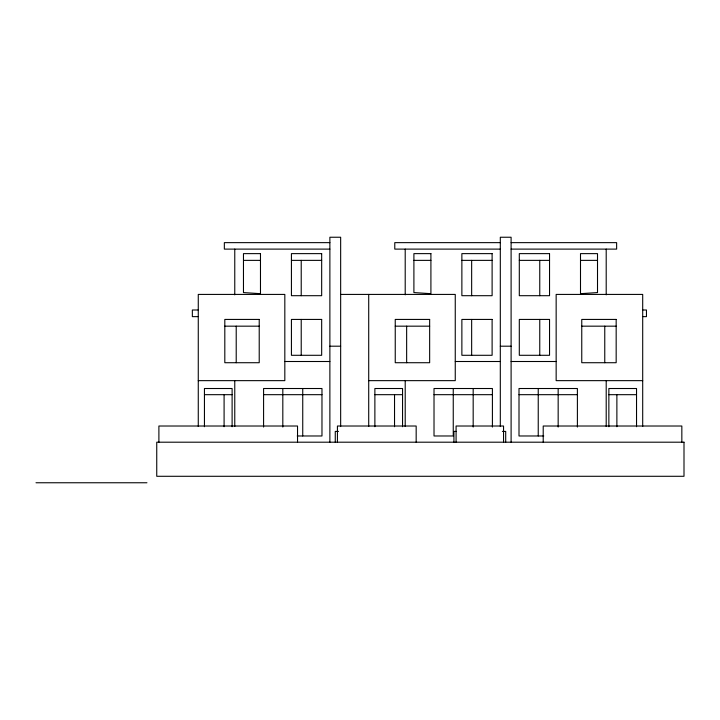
<?xml version="1.0" encoding="UTF-8"?>
<svg xmlns="http://www.w3.org/2000/svg" width="720" height="720" viewBox="0 0 720 720"><rect width="100%" height="100%" fill="white"/><g stroke="black" fill="none" stroke-linecap="round" stroke-linejoin="round"><path stroke-width="1.08" d="M329.877 242.64L224.343 242.64L224.343 249.111L329.877 249.111M500.31 242.64L394.776 242.64L394.776 249.111L500.31 249.111M511.101 242.64L616.635 242.64L616.635 249.111L511.101 249.111M243.468 260.37L260.478 260.37M291.429 260.37L321.669 260.37M413.901 260.37L430.911 260.37M461.871 260.37L492.111 260.37M519.3 260.37L549.54 260.37M580.5 260.37L597.51 260.37M340.659 294.417L455.256 294.417L455.256 380.646L368.712 380.646M197.946 309.996L192.348 309.996L192.348 316.638L197.946 316.638M643.104 309.996L646.461 309.996L646.461 316.638L643.104 316.638M224.811 326.169L259.218 326.169M395.244 326.169L429.651 326.169M581.76 326.169L616.167 326.169M329.877 346.194L340.659 346.194M500.31 346.194L511.101 346.194M284.823 361.503L329.877 361.503M455.256 361.503L500.31 361.503M511.101 361.503L556.155 361.503M198.27 380.646L284.823 380.646L284.823 294.417L198.27 294.417L198.27 426.528M642.699 380.646L556.155 380.646L556.155 294.417L642.699 294.417L642.699 426.528M204.444 394.677L232.11 394.677M263.583 394.677L321.975 394.677M374.877 394.677L402.552 394.677M434.016 394.677L492.408 394.677M519.003 394.677L577.395 394.677M608.859 394.677L636.534 394.677M338.508 431.406L335.268 431.406L335.268 442.197M456.138 431.406L453.924 431.406L453.924 442.197M502.398 431.406L505.701 431.406L505.701 442.197M297.207 435.978L321.975 435.978L321.975 388.512L263.583 388.512L263.583 427.05M543.771 435.978L519.003 435.978L519.003 388.512L577.395 388.512L577.395 427.05M36 482.76L146.952 482.76M681.84 442.197L681.84 426.015L543.213 426.015L543.213 442.197M636.534 426.726L636.534 388.512L608.859 388.512L608.859 426.726M616.878 394.677L616.878 426.726M606.204 249.111L606.204 294.858M606.204 380.646L606.204 426.528M604.764 326.169L604.764 362.718M558.162 388.512L558.162 427.05M539.757 260.37L539.757 295.695M539.757 319.428L539.757 355.293M538.236 388.512L538.236 435.978M511.101 442.197L511.101 237.24L500.31 237.24L500.31 426.573M503.55 442.197L503.55 426.015L456.084 426.015L456.084 442.197M492.408 427.05L492.408 388.512L434.016 388.512L434.016 435.978L453.249 435.978L453.249 388.512M473.175 388.512L473.175 427.05M471.654 260.37L471.654 295.695M471.654 319.428L471.654 355.293M416.169 442.197L416.169 426.015L337.428 426.015L337.428 442.197M406.647 326.169L406.647 362.718M405.207 249.111L405.207 294.858M405.207 380.646L405.207 426.528M402.552 426.726L402.552 388.512L374.877 388.512L374.877 426.726M394.533 394.677L394.533 426.726M368.712 294.417L368.712 426.528M340.659 426.573L340.659 237.24L329.877 237.24L329.877 442.197M302.742 388.512L302.742 435.978M301.221 260.37L301.221 295.695M301.221 319.428L301.221 355.293M297.531 442.197L297.531 426.015L158.895 426.015L158.895 442.197M282.816 388.512L282.816 427.05M236.214 326.169L236.214 362.718M234.765 249.111L234.765 294.858M234.765 380.646L234.765 426.528M232.11 426.726L232.11 388.512L204.444 388.512L204.444 426.726M224.091 394.677L224.091 426.726M597.51 292.572L580.5 293.679L580.5 253.629L597.51 253.629L597.51 292.572M260.478 253.629L243.468 253.629L243.468 292.572L260.478 293.679L260.478 253.629M321.669 253.629L291.429 253.629L291.429 295.695L321.669 295.695L321.669 253.629M430.911 253.629L413.901 253.629L413.901 292.572L430.911 293.679L430.911 253.629M492.111 253.629L461.871 253.629L461.871 295.695L492.111 295.695L492.111 253.629M549.54 253.629L519.3 253.629L519.3 295.695L549.54 295.695L549.54 253.629M259.218 319.428L224.811 319.428L224.811 362.718L259.218 362.718L259.218 319.428M321.669 319.428L291.429 319.428L291.429 355.293L321.669 355.293L321.669 319.428M429.651 319.428L395.244 319.428L395.244 362.718L429.651 362.718L429.651 319.428M492.111 319.428L461.871 319.428L461.871 355.293L492.111 355.293L492.111 319.428M549.54 319.428L519.3 319.428L519.3 355.293L549.54 355.293L549.54 319.428M616.167 319.428L581.76 319.428L581.76 362.718L616.167 362.718L616.167 319.428M684 442.197L156.744 442.197L156.744 476.289L684 476.289L684 442.197"/></g></svg>
